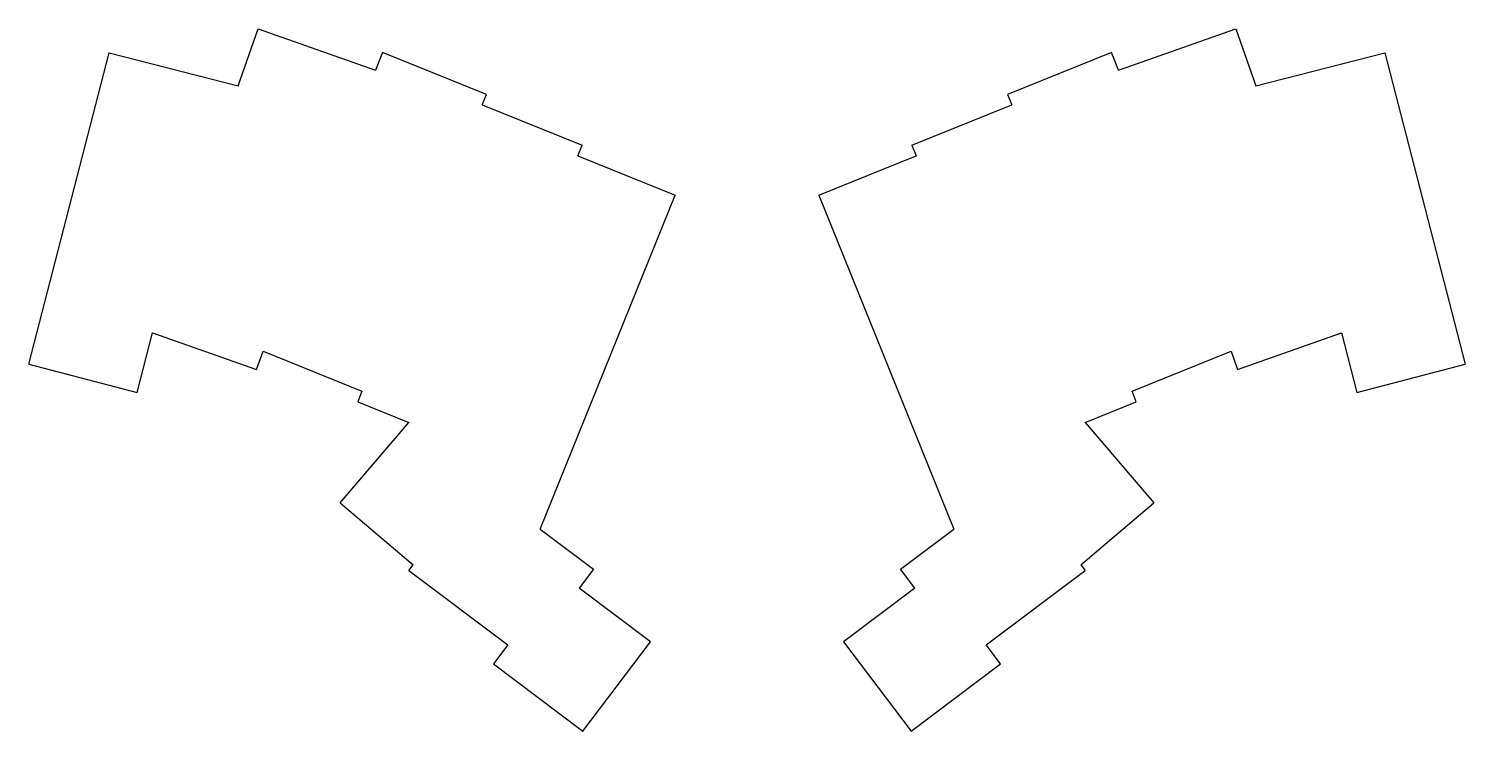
# Model space of a CAD drawing. Header units: millimetres. Extents: x 88 to 341, y -172 to -48.
import ezdxf

# ---------------------------------------------------------------- set-up
doc = ezdxf.new("R2010")
doc.units = ezdxf.units.MM

msp = doc.modelspace()

# ---------------------------------------------------------------- linework, layer by layer
for p, q in [((124.88, -58.01), (128.45, -47.92)), ((128.45, -47.92), (149.1, -55.23)), ((280.15, -55.23), (300.8, -47.92)), ((300.8, -47.92), (304.37, -58.01)), ((87.96, -107.09), (102.17, -52.14)), ((102.17, -52.14), (124.88, -58.01)), ((150.37, -52.09), (149.1, -55.23)), ((168.69, -59.49), (150.37, -52.09)), ((278.88, -52.09), (260.56, -59.49)), ((280.15, -55.23), (278.88, -52.09)), ((304.37, -58.01), (327.08, -52.14)), ((327.08, -52.14), (341.29, -107.09)), ((167.94, -61.34), (168.69, -59.49)), ((260.56, -59.49), (261.31, -61.34)), ((167.94, -61.34), (185.56, -68.46)), ((243.69, -68.46), (261.31, -61.34)), ((184.81, -70.31), (185.56, -68.46)), ((184.81, -70.31), (201.96, -77.24)), ((227.29, -77.24), (244.44, -70.31)), ((243.69, -68.46), (244.44, -70.31)), ((178.16, -136.15), (201.96, -77.24)), ((227.29, -77.24), (251.09, -136.15)), ((107.09, -112.04), (109.81, -101.52)), ((109.81, -101.52), (128.13, -108.01)), ((301.12, -108.01), (319.44, -101.52)), ((319.44, -101.52), (322.16, -112.04)), ((128.13, -108.01), (129.28, -104.78)), ((129.28, -104.78), (146.73, -111.83)), ((282.52, -111.83), (299.98, -104.78)), ((299.98, -104.78), (301.12, -108.01)), ((87.96, -107.09), (107.09, -112.04)), ((322.16, -112.04), (341.29, -107.09)), ((146.73, -111.83), (145.98, -113.68)), ((145.98, -113.68), (155, -117.33)), ((274.25, -117.33), (283.27, -113.68)), ((283.27, -113.68), (282.52, -111.83)), ((142.9, -131.5), (155, -117.33)), ((274.25, -117.33), (286.35, -131.5)), ((142.9, -131.5), (155.75, -142.47)), ((273.51, -142.47), (286.35, -131.5)), ((178.16, -136.15), (187.53, -143.22)), ((241.72, -143.22), (251.09, -136.15)), ((155.01, -143.44), (155.75, -142.47)), ((155.01, -143.44), (172.43, -156.57)), ((187.53, -143.22), (185.02, -146.55)), ((244.23, -146.55), (241.72, -143.22)), ((256.82, -156.57), (274.24, -143.44)), ((273.51, -142.47), (274.24, -143.44)), ((197.59, -156.02), (185.02, -146.55)), ((244.23, -146.55), (231.67, -156.02)), ((172.43, -156.57), (169.92, -159.91)), ((185.7, -171.8), (197.59, -156.02)), ((231.67, -156.02), (243.55, -171.8)), ((259.33, -159.91), (256.82, -156.57)), ((169.92, -159.91), (185.7, -171.8)), ((243.55, -171.8), (259.33, -159.91))]:
    msp.add_line(p, q)

doc.saveas('drawing.dxf')
